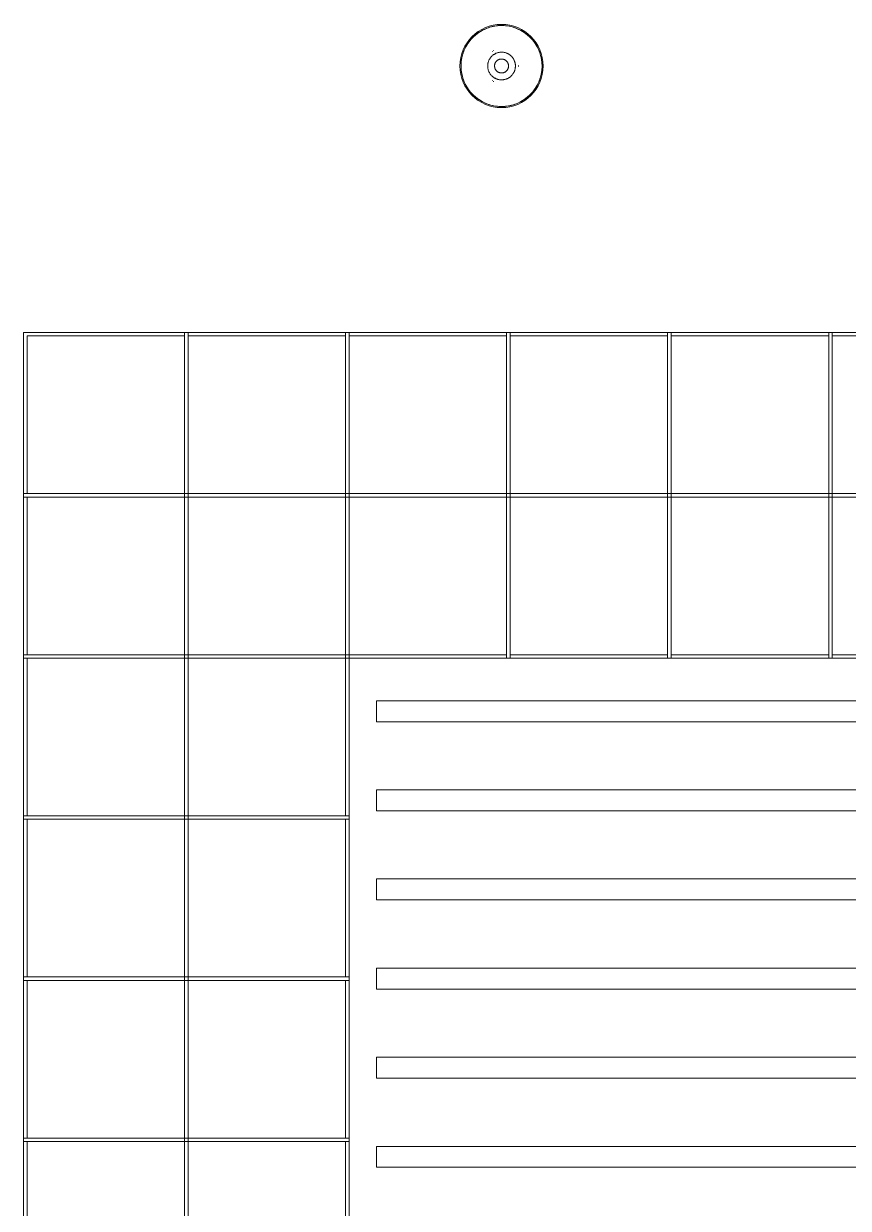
# Model space of a CAD drawing. Header units: inches. Extents: x 45807 to 46964, y -37659 to -36666.
# Drawn here: x 46258.9 to 46379.3, y -37103.6 to -36930.8 of the extents above; entities that cross this region are included whole.
import ezdxf

# ---------------------------------------------------------------- set-up
doc = ezdxf.new("R2010")
doc.units = ezdxf.units.IN
doc.header["$MEASUREMENT"] = 0
for name, color, linetype, lineweight in [('A-CLNG', 13, 'Continuous', 13), ('A-GENM', 13, 'Continuous', 9), ('E-LITE-EQPM', 33, 'Continuous', 13)]:
    doc.layers.add(name, color=color, linetype=linetype, lineweight=lineweight)

# ---------------------------------------------------------------- blocks, each defined once
blk = doc.blocks.new('HighTower_Caravaggio_Medium - P2-5139274-FIRST FLOOR RCP')
at = {"layer": 'E-LITE-EQPM', "lineweight": 9}
for p, q in [((-0.28, 1.83), (-0.23, 1.75)), ((-0.23, -1.74), (-0.27, -1.82))]:
    blk.add_line(p, q, dxfattribs=at)
at = {"layer": 'E-LITE-EQPM', "lineweight": 9, "flags": 128}
for points in [[(-5.24, 0), (-5.23, 0.24), (-5.22, 0.47), (-5.2, 0.71), (-5.16, 0.94), (-5.12, 1.17), (-5.07, 1.41), (-5.01, 1.63), (-4.94, 1.86), (-4.86, 2.08), (-4.77, 2.3), (-4.68, 2.52), (-4.57, 2.73), (-4.46, 2.94), (-4.34, 3.14), (-4.21, 3.34), (-4.07, 3.53), (-3.92, 3.72), (-3.77, 3.9), (-3.61, 4.07), (-3.45, 4.24), (-3.27, 4.4), (-3.09, 4.56), (-2.91, 4.7), (-2.72, 4.84), (-2.52, 4.97), (-2.32, 5.1), (-2.11, 5.21), (-1.9, 5.32), (-1.69, 5.42), (-1.47, 5.51), (-1.25, 5.59), (-1.02, 5.66), (-0.79, 5.73), (-0.56, 5.78), (-0.33, 5.82), (-0.1, 5.86), (0.14, 5.89), (0.37, 5.9), (0.61, 5.91), (0.84, 5.91), (1.08, 5.9), (1.32, 5.88), (1.55, 5.85), (1.78, 5.81), (2.02, 5.76), (2.24, 5.7), (2.47, 5.63), (2.69, 5.55), (2.92, 5.47), (3.13, 5.37), (3.35, 5.27), (3.55, 5.16), (3.76, 5.04), (3.96, 4.91), (4.15, 4.78), (4.34, 4.64), (4.52, 4.49), (4.7, 4.33), (4.87, 4.16), (5.03, 3.99), (5.19, 3.82), (5.34, 3.63), (5.48, 3.44), (5.61, 3.25), (5.74, 3.05), (5.86, 2.84), (5.96, 2.63), (6.07, 2.42), (6.16, 2.2), (6.24, 1.98), (6.32, 1.76), (6.38, 1.53), (6.44, 1.3), (6.49, 1.07), (6.52, 0.83), (6.55, 0.6), (6.57, 0.36), (6.58, 0.13), (6.58, 0)], [(-1.35, 0), (-1.35, 0.08), (-1.34, 0.16), (-1.34, 0.24), (-1.33, 0.32), (-1.31, 0.4), (-1.29, 0.48), (-1.27, 0.56), (-1.25, 0.64), (-1.22, 0.71), (-1.19, 0.79), (-1.16, 0.86), (-1.12, 0.93), (-1.08, 1.01), (-1.04, 1.07), (-1, 1.14), (-0.95, 1.21), (-0.9, 1.27), (-0.85, 1.33), (-0.79, 1.39), (-0.74, 1.45), (-0.68, 1.51), (-0.62, 1.56), (-0.55, 1.61), (-0.49, 1.66), (-0.42, 1.7), (-0.35, 1.75), (-0.28, 1.78), (-0.21, 1.82), (-0.14, 1.86), (-0.06, 1.89), (0.02, 1.91), (0.09, 1.94), (0.17, 1.96), (0.25, 1.98), (0.33, 1.99), (0.41, 2.01), (0.49, 2.02), (0.57, 2.02), (0.65, 2.02), (0.73, 2.02), (0.81, 2.02), (0.89, 2.01), (0.97, 2), (1.05, 1.99), (1.13, 1.97), (1.21, 1.95), (1.29, 1.93), (1.36, 1.9), (1.44, 1.87), (1.51, 1.84), (1.59, 1.8), (1.66, 1.77), (1.73, 1.73), (1.8, 1.68), (1.86, 1.64), (1.93, 1.59), (1.99, 1.54), (2.05, 1.48), (2.11, 1.43), (2.16, 1.37), (2.22, 1.31), (2.27, 1.24), (2.32, 1.18), (2.36, 1.11), (2.41, 1.04), (2.45, 0.97), (2.48, 0.9), (2.52, 0.83), (2.55, 0.75), (2.58, 0.68), (2.6, 0.6), (2.63, 0.52), (2.65, 0.44), (2.66, 0.37), (2.68, 0.29), (2.69, 0.21), (2.69, 0.12), (2.7, 0.04), (2.7, 0)], [(-0.67, 2.16), (-0.67, 2.15), (-0.67, 2.15), (-0.67, 2.15), (-0.67, 2.14), (-0.67, 2.14), (-0.67, 2.14), (-0.67, 2.13), (-0.66, 2.13), (-0.66, 2.13), (-0.66, 2.12), (-0.66, 2.12), (-0.66, 2.12)], [(-0.66, 2.11), (-0.66, 2.12), (-0.66, 2.12), (-0.66, 2.12), (-0.66, 2.12), (-0.66, 2.12)], [(-0.66, 2.12), (-0.66, 2.12), (-0.66, 2.11), (-0.65, 2.11), (-0.65, 2.1)], [(-0.5, 2.21), (-0.5, 2.22), (-0.5, 2.22), (-0.5, 2.22), (-0.51, 2.22), (-0.51, 2.23), (-0.51, 2.23), (-0.51, 2.23), (-0.52, 2.24), (-0.52, 2.24), (-0.52, 2.24), (-0.52, 2.24)], [(-0.5, 2.21), (-0.5, 2.21), (-0.5, 2.21), (-0.5, 2.21), (-0.49, 2.21), (-0.49, 2.21), (-0.49, 2.21)], [(-0.49, 2.19), (-0.49, 2.2), (-0.49, 2.21), (-0.5, 2.21), (-0.5, 2.21)], [(-0.35, 0), (-0.35, 0.04), (-0.35, 0.08), (-0.34, 0.12), (-0.34, 0.16), (-0.33, 0.2), (-0.32, 0.24), (-0.31, 0.28), (-0.3, 0.32), (-0.29, 0.36), (-0.27, 0.4), (-0.25, 0.44), (-0.24, 0.47), (-0.22, 0.51), (-0.19, 0.54), (-0.17, 0.58), (-0.15, 0.61), (-0.12, 0.64), (-0.1, 0.67), (-0.07, 0.71), (-0.04, 0.73), (-0.01, 0.76), (0.02, 0.79), (0.05, 0.81), (0.09, 0.84), (0.12, 0.86), (0.15, 0.88), (0.19, 0.9), (0.23, 0.92), (0.26, 0.94), (0.3, 0.95), (0.34, 0.97), (0.38, 0.98), (0.42, 0.99), (0.46, 1), (0.5, 1.01), (0.54, 1.01), (0.58, 1.02), (0.62, 1.02), (0.66, 1.02), (0.7, 1.02), (0.74, 1.02), (0.78, 1.02), (0.82, 1.01), (0.86, 1.01), (0.9, 1), (0.94, 0.99), (0.98, 0.97), (1.02, 0.96), (1.06, 0.95), (1.1, 0.93), (1.14, 0.91), (1.17, 0.89), (1.21, 0.87), (1.24, 0.85), (1.27, 0.83), (1.31, 0.8), (1.34, 0.78), (1.37, 0.75), (1.4, 0.72), (1.43, 0.69), (1.45, 0.66), (1.48, 0.63), (1.5, 0.6), (1.53, 0.56), (1.55, 0.53), (1.57, 0.49), (1.59, 0.46), (1.61, 0.42), (1.62, 0.38), (1.64, 0.34), (1.65, 0.3), (1.66, 0.26), (1.67, 0.22), (1.68, 0.18), (1.69, 0.14), (1.69, 0.1), (1.69, 0.06), (1.7, 0.02), (1.7, 0)], [(3.17, 0.09), (3.17, 0.09), (3.17, 0.09), (3.16, 0.09), (3.15, 0.09)], [(3.16, 0.09), (3.17, 0.09), (3.17, 0.09), (3.17, 0.09), (3.17, 0.09), (3.17, 0.09), (3.17, 0.09)], [(3.22, 0.08), (3.21, 0.08), (3.21, 0.09), (3.21, 0.09), (3.2, 0.09), (3.2, 0.09), (3.2, 0.09), (3.19, 0.09), (3.19, 0.09), (3.18, 0.09), (3.18, 0.09), (3.18, 0.09), (3.17, 0.09), (3.17, 0.09)], [(6.58, 0), (6.58, -0.24), (6.56, -0.47), (6.54, -0.71), (6.51, -0.94), (6.47, -1.17), (6.41, -1.41), (6.35, -1.63), (6.28, -1.86), (6.2, -2.08), (6.12, -2.3), (6.02, -2.52), (5.92, -2.73), (5.8, -2.94), (5.68, -3.14), (5.55, -3.34), (5.41, -3.53), (5.27, -3.72), (5.12, -3.9), (4.96, -4.07), (4.79, -4.24), (4.62, -4.4), (4.44, -4.56), (4.25, -4.7), (4.06, -4.84), (3.87, -4.97), (3.66, -5.1), (3.46, -5.21), (3.25, -5.32), (3.03, -5.42), (2.81, -5.51), (2.59, -5.59), (2.37, -5.66), (2.14, -5.73), (1.91, -5.78), (1.68, -5.82), (1.44, -5.86), (1.21, -5.89), (0.97, -5.9), (0.74, -5.91), (0.5, -5.91), (0.26, -5.9), (0.03, -5.88), (-0.21, -5.85), (-0.44, -5.81), (-0.67, -5.76), (-0.9, -5.7), (-1.13, -5.63), (-1.35, -5.55), (-1.57, -5.47), (-1.79, -5.37), (-2, -5.27), (-2.21, -5.16), (-2.41, -5.04), (-2.61, -4.91), (-2.81, -4.78), (-2.99, -4.64), (-3.18, -4.49), (-3.35, -4.33), (-3.52, -4.16), (-3.69, -3.99), (-3.84, -3.82), (-3.99, -3.63), (-4.13, -3.44), (-4.27, -3.25), (-4.39, -3.05), (-4.51, -2.84), (-4.62, -2.63), (-4.72, -2.42), (-4.81, -2.2), (-4.9, -1.98), (-4.97, -1.76), (-5.04, -1.53), (-5.09, -1.3), (-5.14, -1.07), (-5.18, -0.83), (-5.21, -0.6), (-5.23, -0.36), (-5.24, -0.13), (-5.24, 0)], [(2.7, 0), (2.69, -0.08), (2.69, -0.16), (2.68, -0.24), (2.67, -0.32), (2.66, -0.4), (2.64, -0.48), (2.62, -0.56), (2.59, -0.64), (2.57, -0.71), (2.54, -0.79), (2.5, -0.86), (2.47, -0.93), (2.43, -1.01), (2.39, -1.07), (2.34, -1.14), (2.3, -1.21), (2.25, -1.27), (2.19, -1.33), (2.14, -1.39), (2.08, -1.45), (2.02, -1.51), (1.96, -1.56), (1.9, -1.61), (1.83, -1.66), (1.77, -1.7), (1.7, -1.75), (1.63, -1.78), (1.55, -1.82), (1.48, -1.86), (1.41, -1.89), (1.33, -1.91), (1.25, -1.94), (1.17, -1.96), (1.1, -1.98), (1.02, -1.99), (0.94, -2.01), (0.86, -2.02), (0.77, -2.02), (0.69, -2.02), (0.61, -2.02), (0.53, -2.02), (0.45, -2.01), (0.37, -2), (0.29, -1.99), (0.21, -1.97), (0.13, -1.95), (0.06, -1.93), (-0.02, -1.9), (-0.1, -1.87), (-0.17, -1.84), (-0.24, -1.8), (-0.31, -1.77), (-0.38, -1.73), (-0.45, -1.68), (-0.52, -1.64), (-0.58, -1.59), (-0.65, -1.54), (-0.71, -1.48), (-0.76, -1.43), (-0.82, -1.37), (-0.87, -1.31), (-0.92, -1.24), (-0.97, -1.18), (-1.02, -1.11), (-1.06, -1.04), (-1.1, -0.97), (-1.14, -0.9), (-1.17, -0.83), (-1.21, -0.75), (-1.23, -0.68), (-1.26, -0.6), (-1.28, -0.52), (-1.3, -0.44), (-1.32, -0.37), (-1.33, -0.29), (-1.34, -0.21), (-1.35, -0.12), (-1.35, -0.04), (-1.35, 0)], [(1.7, 0), (1.69, -0.04), (1.69, -0.08), (1.69, -0.12), (1.68, -0.16), (1.68, -0.2), (1.67, -0.24), (1.66, -0.28), (1.64, -0.32), (1.63, -0.36), (1.61, -0.4), (1.6, -0.44), (1.58, -0.47), (1.56, -0.51), (1.54, -0.54), (1.52, -0.58), (1.49, -0.61), (1.47, -0.64), (1.44, -0.67), (1.41, -0.71), (1.39, -0.73), (1.36, -0.76), (1.32, -0.79), (1.29, -0.81), (1.26, -0.84), (1.23, -0.86), (1.19, -0.88), (1.15, -0.9), (1.12, -0.92), (1.08, -0.94), (1.04, -0.95), (1, -0.97), (0.97, -0.98), (0.93, -0.99), (0.89, -1), (0.85, -1.01), (0.81, -1.01), (0.77, -1.02), (0.72, -1.02), (0.68, -1.02), (0.64, -1.02), (0.6, -1.02), (0.56, -1.02), (0.52, -1.01), (0.48, -1.01), (0.44, -1), (0.4, -0.99), (0.36, -0.97), (0.32, -0.96), (0.28, -0.95), (0.25, -0.93), (0.21, -0.91), (0.17, -0.89), (0.14, -0.87), (0.1, -0.85), (0.07, -0.83), (0.04, -0.8), (0.01, -0.78), (-0.02, -0.75), (-0.05, -0.72), (-0.08, -0.69), (-0.11, -0.66), (-0.14, -0.63), (-0.16, -0.6), (-0.18, -0.56), (-0.2, -0.53), (-0.23, -0.49), (-0.24, -0.46), (-0.26, -0.42), (-0.28, -0.38), (-0.29, -0.34), (-0.3, -0.3), (-0.32, -0.26), (-0.33, -0.22), (-0.33, -0.18), (-0.34, -0.14), (-0.35, -0.1), (-0.35, -0.06), (-0.35, -0.02), (-0.35, 0)], [(3.15, -0.09), (3.16, -0.09), (3.17, -0.09), (3.17, -0.09), (3.17, -0.09)], [(3.17, -0.09), (3.18, -0.09), (3.18, -0.09), (3.18, -0.09), (3.19, -0.09), (3.19, -0.09), (3.19, -0.09), (3.2, -0.09), (3.2, -0.09), (3.21, -0.09), (3.21, -0.09), (3.21, -0.08), (3.22, -0.08)], [(3.17, -0.09), (3.17, -0.09), (3.17, -0.09), (3.17, -0.09), (3.17, -0.09), (3.17, -0.09), (3.17, -0.09)], [(-0.66, -2.12), (-0.66, -2.12), (-0.66, -2.12), (-0.66, -2.13), (-0.67, -2.13), (-0.67, -2.14), (-0.67, -2.14), (-0.67, -2.14), (-0.67, -2.15), (-0.67, -2.15), (-0.67, -2.15), (-0.67, -2.16)], [(-0.65, -2.1), (-0.65, -2.11), (-0.66, -2.11), (-0.66, -2.12), (-0.66, -2.12)], [(-0.66, -2.12), (-0.66, -2.12), (-0.66, -2.12), (-0.66, -2.12), (-0.66, -2.12), (-0.66, -2.11), (-0.66, -2.11)], [(-0.53, -2.24), (-0.52, -2.24), (-0.52, -2.24), (-0.52, -2.24), (-0.51, -2.23), (-0.51, -2.23), (-0.51, -2.23), (-0.51, -2.23), (-0.5, -2.22), (-0.5, -2.22), (-0.5, -2.22), (-0.5, -2.21), (-0.5, -2.21)], [(-0.5, -2.21), (-0.5, -2.21), (-0.49, -2.21), (-0.49, -2.2), (-0.49, -2.2)], [(-0.49, -2.21), (-0.49, -2.21), (-0.5, -2.21), (-0.5, -2.21), (-0.5, -2.21), (-0.5, -2.21)]]:
    blk.add_lwpolyline(points, dxfattribs=at)
at = {"layer": 'E-LITE-EQPM', "lineweight": 9}
for radius, start, end in [(6.07, 0, 180), (5.91, 360, 180), (6.07, 180, 0), (5.91, 180, 360)]:
    blk.add_arc((0.67, 0), radius, start, end, dxfattribs=at)
blk = doc.blocks.new('wood slat ceiling1 - wood slat ceiling-5417090-FIRST FLOOR RCP')
at = {"layer": 'A-CLNG'}
for p, q in [((46310.43, -37029.56), (46442.93, -37029.56)), ((46310.43, -37032.62), (46310.43, -37029.56)), ((46442.93, -37032.62), (46310.43, -37032.62)), ((46310.43, -37042.56), (46442.93, -37042.56)), ((46310.43, -37045.62), (46310.43, -37042.56)), ((46442.93, -37045.62), (46310.43, -37045.62)), ((46310.43, -37055.56), (46442.93, -37055.56)), ((46310.43, -37058.62), (46310.43, -37055.56)), ((46442.93, -37058.62), (46310.43, -37058.62)), ((46310.43, -37068.56), (46442.93, -37068.56)), ((46310.43, -37071.62), (46310.43, -37068.56)), ((46442.93, -37071.62), (46310.43, -37071.62)), ((46310.43, -37081.56), (46442.93, -37081.56)), ((46310.43, -37084.62), (46310.43, -37081.56)), ((46442.93, -37084.62), (46310.43, -37084.62)), ((46310.43, -37094.56), (46442.93, -37094.56)), ((46310.43, -37097.62), (46310.43, -37094.56)), ((46442.93, -37097.62), (46310.43, -37097.62))]:
    blk.add_line(p, q, dxfattribs=at)
blk = doc.blocks.new('ceiling grid1083 - ceiling grid-5418774-FIRST FLOOR RCP')
at = {"layer": 'A-GENM'}
for p, q in [((46258.93, -36999.85), (46258.93, -36975.85)), ((46258.93, -36975.85), (46282.93, -36975.85)), ((46282.43, -36976.35), (46259.43, -36976.35)), ((46259.43, -36976.35), (46259.43, -36999.35)), ((46282.43, -36999.35), (46282.43, -36976.35)), ((46282.93, -36975.85), (46282.93, -36999.85)), ((46282.93, -36999.85), (46258.93, -36999.85)), ((46259.43, -36999.35), (46282.43, -36999.35))]:
    blk.add_line(p, q, dxfattribs=at)
blk = doc.blocks.new('ceiling grid1084 - ceiling grid-5451533-FIRST FLOOR RCP')
at = {"layer": 'A-GENM'}
for p, q in [((46282.43, -36999.85), (46282.43, -36975.85)), ((46282.43, -36975.85), (46306.43, -36975.85)), ((46305.93, -36976.35), (46282.93, -36976.35)), ((46282.93, -36976.35), (46282.93, -36999.35)), ((46305.93, -36999.35), (46305.93, -36976.35)), ((46306.43, -36975.85), (46306.43, -36999.85)), ((46306.43, -36999.85), (46282.43, -36999.85)), ((46282.93, -36999.35), (46305.93, -36999.35))]:
    blk.add_line(p, q, dxfattribs=at)
blk = doc.blocks.new('ceiling grid1085 - ceiling grid-5451614-FIRST FLOOR RCP')
at = {"layer": 'A-GENM'}
for p, q in [((46305.93, -36999.85), (46305.93, -36975.85)), ((46305.93, -36975.85), (46329.93, -36975.85)), ((46329.43, -36976.35), (46306.43, -36976.35)), ((46306.43, -36976.35), (46306.43, -36999.35)), ((46329.43, -36999.35), (46329.43, -36976.35)), ((46329.93, -36975.85), (46329.93, -36999.85)), ((46329.93, -36999.85), (46305.93, -36999.85)), ((46306.43, -36999.35), (46329.43, -36999.35))]:
    blk.add_line(p, q, dxfattribs=at)
blk = doc.blocks.new('ceiling grid1086 - ceiling grid-5451758-FIRST FLOOR RCP')
at = {"layer": 'A-GENM'}
for p, q in [((46329.43, -36999.85), (46329.43, -36975.85)), ((46329.43, -36975.85), (46353.43, -36975.85)), ((46352.93, -36976.35), (46329.93, -36976.35)), ((46329.93, -36976.35), (46329.93, -36999.35)), ((46352.93, -36999.35), (46352.93, -36976.35)), ((46353.43, -36975.85), (46353.43, -36999.85)), ((46353.43, -36999.85), (46329.43, -36999.85)), ((46329.93, -36999.35), (46352.93, -36999.35))]:
    blk.add_line(p, q, dxfattribs=at)
blk = doc.blocks.new('ceiling grid1087 - ceiling grid-5451778-FIRST FLOOR RCP')
at = {"layer": 'A-GENM'}
for p, q in [((46352.93, -36999.85), (46352.93, -36975.85)), ((46352.93, -36975.85), (46376.93, -36975.85)), ((46376.43, -36976.35), (46353.43, -36976.35)), ((46353.43, -36976.35), (46353.43, -36999.35)), ((46376.43, -36999.35), (46376.43, -36976.35)), ((46376.93, -36975.85), (46376.93, -36999.85)), ((46376.93, -36999.85), (46352.93, -36999.85)), ((46353.43, -36999.35), (46376.43, -36999.35))]:
    blk.add_line(p, q, dxfattribs=at)
blk = doc.blocks.new('ceiling grid1088 - ceiling grid-5451804-FIRST FLOOR RCP')
at = {"layer": 'A-GENM'}
for p, q in [((46376.43, -36999.85), (46376.43, -36975.85)), ((46376.43, -36975.85), (46400.43, -36975.85)), ((46399.93, -36976.35), (46376.93, -36976.35)), ((46376.93, -36976.35), (46376.93, -36999.35)), ((46399.93, -36999.35), (46399.93, -36976.35)), ((46400.43, -36975.85), (46400.43, -36999.85)), ((46400.43, -36999.85), (46376.43, -36999.85)), ((46376.93, -36999.35), (46399.93, -36999.35))]:
    blk.add_line(p, q, dxfattribs=at)
blk = doc.blocks.new('ceiling grid1093 - ceiling grid-5451989-FIRST FLOOR RCP')
at = {"layer": 'A-GENM'}
for p, q in [((46258.93, -37023.35), (46258.93, -36999.35)), ((46258.93, -36999.35), (46282.93, -36999.35)), ((46282.43, -36999.85), (46259.43, -36999.85)), ((46259.43, -36999.85), (46259.43, -37022.85)), ((46282.43, -37022.85), (46282.43, -36999.85)), ((46282.93, -36999.35), (46282.93, -37023.35)), ((46282.93, -37023.35), (46258.93, -37023.35)), ((46259.43, -37022.85), (46282.43, -37022.85))]:
    blk.add_line(p, q, dxfattribs=at)
blk = doc.blocks.new('ceiling grid1094 - ceiling grid-5452029-FIRST FLOOR RCP')
at = {"layer": 'A-GENM'}
for p, q in [((46258.93, -37046.85), (46258.93, -37022.85)), ((46258.93, -37022.85), (46282.93, -37022.85)), ((46282.43, -37023.35), (46259.43, -37023.35)), ((46259.43, -37023.35), (46259.43, -37046.35)), ((46282.43, -37046.35), (46282.43, -37023.35)), ((46282.93, -37022.85), (46282.93, -37046.85)), ((46259.43, -37046.35), (46282.43, -37046.35)), ((46282.93, -37046.85), (46258.93, -37046.85))]:
    blk.add_line(p, q, dxfattribs=at)
blk = doc.blocks.new('ceiling grid1095 - ceiling grid-5452076-FIRST FLOOR RCP')
at = {"layer": 'A-GENM'}
for p, q in [((46258.93, -37093.85), (46258.93, -37069.85)), ((46258.93, -37069.85), (46282.93, -37069.85)), ((46282.43, -37070.35), (46259.43, -37070.35)), ((46259.43, -37070.35), (46259.43, -37093.35)), ((46282.43, -37093.35), (46282.43, -37070.35)), ((46282.93, -37069.85), (46282.93, -37093.85)), ((46282.93, -37093.85), (46258.93, -37093.85)), ((46259.43, -37093.35), (46282.43, -37093.35))]:
    blk.add_line(p, q, dxfattribs=at)
blk = doc.blocks.new('ceiling grid1096 - ceiling grid-5452096-FIRST FLOOR RCP')
at = {"layer": 'A-GENM'}
for p, q in [((46258.93, -37117.35), (46258.93, -37093.35)), ((46258.93, -37093.35), (46282.93, -37093.35)), ((46282.43, -37093.85), (46259.43, -37093.85)), ((46259.43, -37093.85), (46259.43, -37116.85)), ((46282.43, -37116.85), (46282.43, -37093.85)), ((46282.93, -37093.35), (46282.93, -37117.35)), ((46282.93, -37117.35), (46258.93, -37117.35)), ((46259.43, -37116.85), (46282.43, -37116.85))]:
    blk.add_line(p, q, dxfattribs=at)
blk = doc.blocks.new('ceiling grid1097 - ceiling grid-5452144-FIRST FLOOR RCP')
at = {"layer": 'A-GENM'}
for p, q in [((46258.93, -37070.35), (46258.93, -37046.35)), ((46258.93, -37046.35), (46282.93, -37046.35)), ((46282.93, -37046.35), (46282.93, -37070.35)), ((46282.43, -37046.85), (46259.43, -37046.85)), ((46259.43, -37046.85), (46259.43, -37069.85)), ((46282.43, -37069.85), (46282.43, -37046.85)), ((46282.93, -37070.35), (46258.93, -37070.35)), ((46259.43, -37069.85), (46282.43, -37069.85))]:
    blk.add_line(p, q, dxfattribs=at)
blk = doc.blocks.new('ceiling grid1098 - ceiling grid-5452194-FIRST FLOOR RCP')
at = {"layer": 'A-GENM'}
for p, q in [((46282.43, -37023.35), (46282.43, -36999.35)), ((46282.43, -36999.35), (46306.43, -36999.35)), ((46305.93, -36999.85), (46282.93, -36999.85)), ((46282.93, -36999.85), (46282.93, -37022.85)), ((46305.93, -37022.85), (46305.93, -36999.85)), ((46306.43, -36999.35), (46306.43, -37023.35)), ((46306.43, -37023.35), (46282.43, -37023.35)), ((46282.93, -37022.85), (46305.93, -37022.85))]:
    blk.add_line(p, q, dxfattribs=at)
blk = doc.blocks.new('ceiling grid1099 - ceiling grid-5452214-FIRST FLOOR RCP')
at = {"layer": 'A-GENM'}
for p, q in [((46305.93, -37023.35), (46305.93, -36999.35)), ((46305.93, -36999.35), (46329.93, -36999.35)), ((46329.43, -36999.85), (46306.43, -36999.85)), ((46306.43, -36999.85), (46306.43, -37022.85)), ((46329.43, -37022.85), (46329.43, -36999.85)), ((46329.93, -36999.35), (46329.93, -37023.35)), ((46329.93, -37023.35), (46305.93, -37023.35)), ((46306.43, -37022.85), (46329.43, -37022.85))]:
    blk.add_line(p, q, dxfattribs=at)
blk = doc.blocks.new('ceiling grid1100 - ceiling grid-5452234-FIRST FLOOR RCP')
at = {"layer": 'A-GENM'}
for p, q in [((46329.43, -37023.35), (46329.43, -36999.35)), ((46329.43, -36999.35), (46353.43, -36999.35)), ((46352.93, -36999.85), (46329.93, -36999.85)), ((46329.93, -36999.85), (46329.93, -37022.85)), ((46352.93, -37022.85), (46352.93, -36999.85)), ((46353.43, -36999.35), (46353.43, -37023.35)), ((46353.43, -37023.35), (46329.43, -37023.35)), ((46329.93, -37022.85), (46352.93, -37022.85))]:
    blk.add_line(p, q, dxfattribs=at)
blk = doc.blocks.new('ceiling grid1101 - ceiling grid-5452254-FIRST FLOOR RCP')
at = {"layer": 'A-GENM'}
for p, q in [((46352.93, -37023.35), (46352.93, -36999.35)), ((46352.93, -36999.35), (46376.93, -36999.35)), ((46376.43, -36999.85), (46353.43, -36999.85)), ((46353.43, -36999.85), (46353.43, -37022.85)), ((46376.43, -37022.85), (46376.43, -36999.85)), ((46376.93, -36999.35), (46376.93, -37023.35)), ((46376.93, -37023.35), (46352.93, -37023.35)), ((46353.43, -37022.85), (46376.43, -37022.85))]:
    blk.add_line(p, q, dxfattribs=at)
blk = doc.blocks.new('ceiling grid1102 - ceiling grid-5452274-FIRST FLOOR RCP')
at = {"layer": 'A-GENM'}
for p, q in [((46376.43, -37023.35), (46376.43, -36999.35)), ((46376.43, -36999.35), (46400.43, -36999.35)), ((46399.93, -36999.85), (46376.93, -36999.85)), ((46376.93, -36999.85), (46376.93, -37022.85)), ((46399.93, -37022.85), (46399.93, -36999.85)), ((46400.43, -36999.35), (46400.43, -37023.35)), ((46400.43, -37023.35), (46376.43, -37023.35)), ((46376.93, -37022.85), (46399.93, -37022.85))]:
    blk.add_line(p, q, dxfattribs=at)
blk = doc.blocks.new('ceiling grid1107 - ceiling grid-5452389-FIRST FLOOR RCP')
at = {"layer": 'A-GENM'}
for p, q in [((46282.43, -37046.85), (46282.43, -37022.85)), ((46282.43, -37022.85), (46306.43, -37022.85)), ((46305.93, -37023.35), (46282.93, -37023.35)), ((46282.93, -37023.35), (46282.93, -37046.35)), ((46305.93, -37046.35), (46305.93, -37023.35)), ((46306.43, -37022.85), (46306.43, -37046.85)), ((46282.93, -37046.35), (46305.93, -37046.35)), ((46306.43, -37046.85), (46282.43, -37046.85))]:
    blk.add_line(p, q, dxfattribs=at)
blk = doc.blocks.new('ceiling grid1108 - ceiling grid-5452409-FIRST FLOOR RCP')
at = {"layer": 'A-GENM'}
for p, q in [((46282.43, -37093.85), (46282.43, -37069.85)), ((46282.43, -37069.85), (46306.43, -37069.85)), ((46305.93, -37070.35), (46282.93, -37070.35)), ((46282.93, -37070.35), (46282.93, -37093.35)), ((46305.93, -37093.35), (46305.93, -37070.35)), ((46306.43, -37069.85), (46306.43, -37093.85)), ((46306.43, -37093.85), (46282.43, -37093.85)), ((46282.93, -37093.35), (46305.93, -37093.35))]:
    blk.add_line(p, q, dxfattribs=at)
blk = doc.blocks.new('ceiling grid1109 - ceiling grid-5452429-FIRST FLOOR RCP')
at = {"layer": 'A-GENM'}
for p, q in [((46282.43, -37117.35), (46282.43, -37093.35)), ((46282.43, -37093.35), (46306.43, -37093.35)), ((46305.93, -37093.85), (46282.93, -37093.85)), ((46282.93, -37093.85), (46282.93, -37116.85)), ((46305.93, -37116.85), (46305.93, -37093.85)), ((46306.43, -37093.35), (46306.43, -37117.35)), ((46306.43, -37117.35), (46282.43, -37117.35)), ((46282.93, -37116.85), (46305.93, -37116.85))]:
    blk.add_line(p, q, dxfattribs=at)
blk = doc.blocks.new('ceiling grid1110 - ceiling grid-5452449-FIRST FLOOR RCP')
at = {"layer": 'A-GENM'}
for p, q in [((46282.43, -37070.35), (46282.43, -37046.35)), ((46282.43, -37046.35), (46306.43, -37046.35)), ((46306.43, -37046.35), (46306.43, -37070.35)), ((46305.93, -37046.85), (46282.93, -37046.85)), ((46282.93, -37046.85), (46282.93, -37069.85)), ((46305.93, -37069.85), (46305.93, -37046.85)), ((46306.43, -37070.35), (46282.43, -37070.35)), ((46282.93, -37069.85), (46305.93, -37069.85))]:
    blk.add_line(p, q, dxfattribs=at)

msp = doc.modelspace()

# ---------------------------------------------------------------- block references
at = {"layer": 'A-CLNG'}
msp.add_blockref('wood slat ceiling1 - wood slat ceiling-5417090-FIRST FLOOR RCP', (0, 0), dxfattribs=at)
at = {"layer": 'A-GENM'}
for name in ['ceiling grid1083 - ceiling grid-5418774-FIRST FLOOR RCP', 'ceiling grid1084 - ceiling grid-5451533-FIRST FLOOR RCP', 'ceiling grid1085 - ceiling grid-5451614-FIRST FLOOR RCP', 'ceiling grid1086 - ceiling grid-5451758-FIRST FLOOR RCP', 'ceiling grid1087 - ceiling grid-5451778-FIRST FLOOR RCP', 'ceiling grid1088 - ceiling grid-5451804-FIRST FLOOR RCP', 'ceiling grid1093 - ceiling grid-5451989-FIRST FLOOR RCP', 'ceiling grid1098 - ceiling grid-5452194-FIRST FLOOR RCP', 'ceiling grid1099 - ceiling grid-5452214-FIRST FLOOR RCP', 'ceiling grid1100 - ceiling grid-5452234-FIRST FLOOR RCP', 'ceiling grid1101 - ceiling grid-5452254-FIRST FLOOR RCP', 'ceiling grid1102 - ceiling grid-5452274-FIRST FLOOR RCP', 'ceiling grid1094 - ceiling grid-5452029-FIRST FLOOR RCP', 'ceiling grid1107 - ceiling grid-5452389-FIRST FLOOR RCP', 'ceiling grid1097 - ceiling grid-5452144-FIRST FLOOR RCP', 'ceiling grid1110 - ceiling grid-5452449-FIRST FLOOR RCP', 'ceiling grid1095 - ceiling grid-5452076-FIRST FLOOR RCP', 'ceiling grid1108 - ceiling grid-5452409-FIRST FLOOR RCP', 'ceiling grid1096 - ceiling grid-5452096-FIRST FLOOR RCP', 'ceiling grid1109 - ceiling grid-5452429-FIRST FLOOR RCP']:
    msp.add_blockref(name, (0, 0), dxfattribs=at)
at = {"layer": 'E-LITE-EQPM', "lineweight": 9}
msp.add_blockref('HighTower_Caravaggio_Medium - P2-5139274-FIRST FLOOR RCP', (46328.01, -36936.97), dxfattribs=at)

doc.saveas('drawing.dxf')
